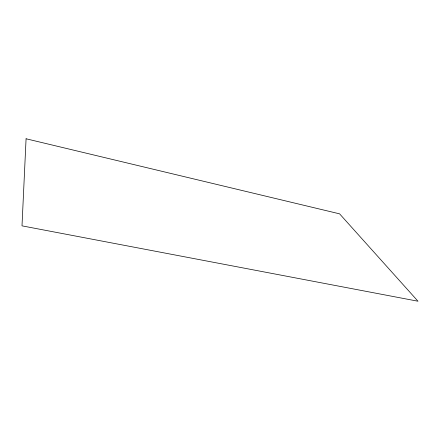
<?xml version="1.0" encoding="UTF-8"?>
<svg xmlns="http://www.w3.org/2000/svg" width="440" height="440" viewBox="0 0 440 440"><rect width="100%" height="100%" fill="white"/><g stroke="black" fill="none" stroke-linecap="round" stroke-linejoin="round"><path stroke-width="0.66" d="M26.076 138.776L22 225.852L418 301.224L339.598 213.846L26.076 138.776"/></g></svg>
